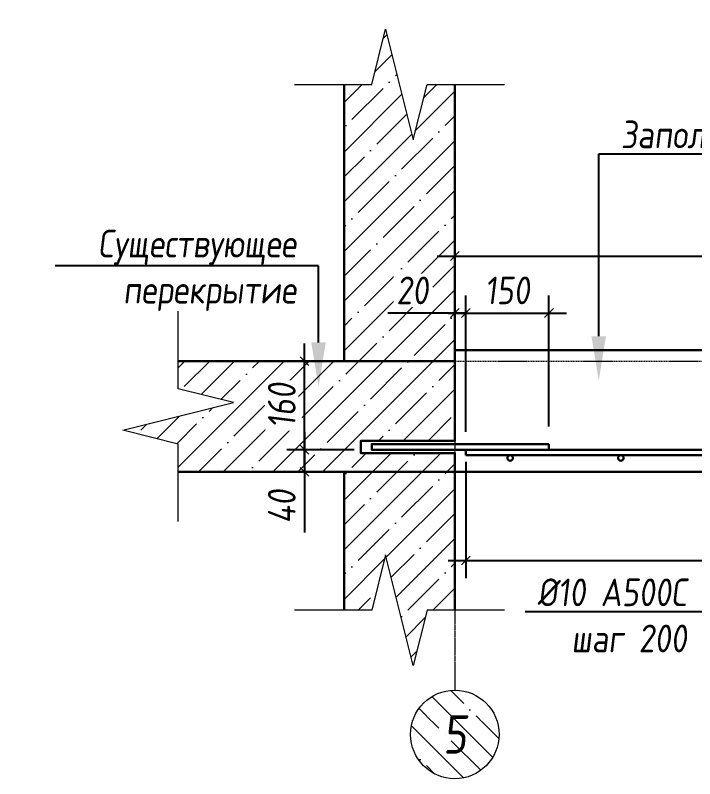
# Model space of a CAD drawing. Header units: millimetres. Extents: x -233751 to 529254, y -907864 to 285890.
# Drawn here: x 401550 to 402778, y 269002 to 270382 of the extents above; entities that cross this region are included whole.
import ezdxf
from ezdxf import colors
from ezdxf.entities.mleader import LeaderData, LeaderLine
from ezdxf.enums import TextEntityAlignment as Align
from ezdxf.math import Vec2, Vec3

# ---------------------------------------------------------------- set-up
doc = ezdxf.new("R2010")
doc.units = ezdxf.units.MM
doc.linetypes.add('ADSK_Штриховая_ш2 п1', pattern=[3, 2, -1])
doc.linetypes.add('осевая', pattern=[2, 1.25, -0.25, 0.25, -0.25])
doc.layers.get('0').update_dxf_attribs({"lineweight": 30})
doc.layers.get('Defpoints').update_dxf_attribs({"lineweight": 0})
for name, color, linetype, lineweight in [('КР_Оси', 7, 'Continuous', 5), ('КР_Основная', 7, 'Continuous', 30), ('КР_Размеры отверстия', 7, 'Continuous', 5), ('КР_Тонкая', 250, 'Continuous', 0)]:
    doc.layers.add(name, color=color, linetype=linetype, lineweight=lineweight)
doc.styles.add('ISOCPEUR', font='isocpeur.ttf', dxfattribs={"width": 0.85, "oblique": 7})
doc.dimstyles.new('R_20', dxfattribs={"dimtxt": 50, "dimasz": 16, "dimexe": 32, "dimexo": 32, "dimgap": 16, "dimtad": 1, "dimdec": 0, "dimzin": 0, "dimdsep": 46, "dimtxsty": 'ISOCPEUR', "dimblk1": 'OBLIQUE', "dimblk2": 'OBLIQUE', "dimsah": 1, "dimcen": 0, "dimdle": 32, "dimclrd": 256, "dimclre": 256, "dimclrt": 256, "dimadec": 0, "dimazin": 0, "dimtfac": 2, "dimtdec": 0, "dimtmove": 0, "dimatfit": 2, "dimldrblk": 'OBLIQUE', "dimfxl": 300, "dimtvp": 3, "dimtfill": 1, "dimtolj": 1, "dimtzin": 0, "dimarcsym": 0})

# ---------------------------------------------------------------- blocks, each defined once
blk = doc.blocks.new('*U1964')
at = {"color": 0, "linetype": 'ByBlock', "lineweight": -2, "ltscale": 2}
blk.add_line((0, 0), (0, -574.4), dxfattribs=at)
at = {"color": 0, "linetype": 'Continuous', "lineweight": -2}
blk.add_line((0, -574.4), (0, -594.4), dxfattribs=at)
blk.add_circle((0, -674.4), 80, dxfattribs=at)
at = {"color": 0, "linetype": 'Continuous', "lineweight": -2, "style": 'ISOCPEUR', "oblique": 7, "width": 0.856383}
blk.add_text('5', height=69.5, dxfattribs=at).set_placement((0, -674.4), align=Align.MIDDLE_CENTER)
blk = doc.blocks.new('*U1965')
at = {"color": 0, "linetype": 'Continuous', "lineweight": -2}
blk.add_wipeout([(0, 0), (-5, 0), (-10, 0), (-15, 0), (-20, 0), (-25, 0), (-30, 0), (-35, 0), (-40, 0), (-45, 0), (-50, 0), (-55, 0), (-60, 0), (-65, 0), (-70, 0), (-75, 0), (-80, 0), (-85, 0), (-90, 0), (-95, 0), (-100, 0), (-101.25, -5), (-102.5, -10), (-103.75, -15), (-105, -20), (-106.25, -25), (-107.5, -30), (-108.75, -35), (-110, -40), (-111.25, -45), (-112.5, -50), (-113.75, -55), (-115, -60), (-116.25, -65), (-117.5, -70), (-118.75, -75), (-120, -80), (-121.25, -85), (-122.5, -90), (-123.75, -95), (-125, -100), (-127.5, -90), (-130, -80), (-132.5, -70), (-135, -60), (-137.5, -50), (-140, -40), (-142.5, -30), (-145, -20), (-147.5, -10), (-150, 0), (-152.5, 10), (-155, 20), (-157.5, 30), (-160, 40), (-162.5, 50), (-165, 60), (-167.5, 70), (-170, 80), (-172.5, 90), (-175, 100), (-176.25, 95), (-177.5, 90), (-178.75, 85), (-180, 80), (-181.25, 75), (-182.5, 70), (-183.75, 65), (-185, 60), (-186.25, 55), (-187.5, 50), (-188.75, 45), (-190, 40), (-191.25, 35), (-192.5, 30), (-193.75, 25), (-195, 20), (-196.25, 15), (-197.5, 10), (-198.75, 5), (-200, 0), (-205, 0), (-210, 0), (-215, 0), (-220, 0), (-225, 0), (-230, 0), (-235, 0), (-240, 0), (-245, 0), (-250, 0), (-255, 0), (-260, 0), (-265, 0), (-270, 0), (-275, 0), (-280, 0), (-285, 0), (-290, 0), (-295, 0), (-300, 0), (-300, -200), (0, -200)], dxfattribs=at)
blk.add_lwpolyline([(40, 0), (0, 0), (-100, 0), (-125, -100), (-175, 100), (-200, 0), (-300, 0), (-340, 0)], dxfattribs=at)
blk = doc.blocks.new('*U1966')
at = {"color": 0, "linetype": 'Continuous', "lineweight": -2}
blk.add_wipeout([(0, 0), (5, 0), (10, 0), (15, 0), (20, 0), (25, 0), (30, 0), (35, 0), (40, 0), (45, 0), (50, 0), (55, 0), (60, 0), (65, 0), (70, 0), (75, 0), (80, 0), (85, 0), (90, 0), (95, 0), (100, 0), (101.25, 5), (102.5, 10), (103.75, 15), (105, 20), (106.25, 25), (107.5, 30), (108.75, 35), (110, 40), (111.25, 45), (112.5, 50), (113.75, 55), (115, 60), (116.25, 65), (117.5, 70), (118.75, 75), (120, 80), (121.25, 85), (122.5, 90), (123.75, 95), (125, 100), (127.5, 90), (130, 80), (132.5, 70), (135, 60), (137.5, 50), (140, 40), (142.5, 30), (145, 20), (147.5, 10), (150, 0), (152.5, -10), (155, -20), (157.5, -30), (160, -40), (162.5, -50), (165, -60), (167.5, -70), (170, -80), (172.5, -90), (175, -100), (176.25, -95), (177.5, -90), (178.75, -85), (180, -80), (181.25, -75), (182.5, -70), (183.75, -65), (185, -60), (186.25, -55), (187.5, -50), (188.75, -45), (190, -40), (191.25, -35), (192.5, -30), (193.75, -25), (195, -20), (196.25, -15), (197.5, -10), (198.75, -5), (200, 0), (205, 0), (210, 0), (215, 0), (220, 0), (225, 0), (230, 0), (235, 0), (240, 0), (245, 0), (250, 0), (255, 0), (260, 0), (265, 0), (270, 0), (275, 0), (280, 0), (285, 0), (290, 0), (295, 0), (300, 0), (300, 200), (0, 200)], dxfattribs=at)
blk.add_lwpolyline([(-40, 0), (0, 0), (100, 0), (125, 100), (175, -100), (200, 0), (300, 0), (340, 0)], dxfattribs=at)
blk = doc.blocks.new('*U1967')
at = {"color": 0, "linetype": 'Continuous', "lineweight": -2}
blk.add_wipeout([(0, 0), (0, 5), (0, 10), (0, 15), (0, 20), (0, 25), (0, 30), (0, 35), (0, 40), (0, 45), (0, 50), (0, 55), (0, 60), (0, 65), (0, 70), (0, 75), (0, 80), (0, 85), (0, 90), (0, 95), (0, 100), (-5, 101.2), (-10, 102.5), (-15, 103.7), (-20, 105), (-25, 106.2), (-30, 107.5), (-35, 108.7), (-40, 110), (-45, 111.2), (-50, 112.5), (-55, 113.7), (-60, 115), (-65, 116.2), (-70, 117.5), (-75, 118.7), (-80, 120), (-85, 121.2), (-90, 122.5), (-95, 123.7), (-100, 125), (-90, 127.5), (-80, 130), (-70, 132.5), (-60, 135), (-50, 137.5), (-40, 140), (-30, 142.5), (-20, 145), (-10, 147.5), (0, 150), (10, 152.5), (20, 155), (30, 157.5), (40, 160), (50, 162.5), (60, 165), (70, 167.5), (80, 170), (90, 172.5), (100, 175), (95, 176.3), (90, 177.5), (85, 178.8), (80, 180), (75, 181.3), (70, 182.5), (65, 183.8), (60, 185), (55, 186.3), (50, 187.5), (45, 188.8), (40, 190), (35, 191.3), (30, 192.5), (25, 193.8), (20, 195), (15, 196.3), (10, 197.5), (5, 198.8), (0, 200), (0, 205), (0, 210), (0, 215), (0, 220), (0, 225), (0, 230), (0, 235), (0, 240), (0, 245), (0, 250), (0, 255), (0, 260), (0, 265), (0, 270), (0, 275), (0, 280), (0, 285), (0, 290), (0, 295), (0, 300), (-200, 300), (-200, 0)], dxfattribs=at)
blk.add_lwpolyline([(0, -40), (0, 0), (0, 100), (-100, 125), (100, 175), (0, 200), (0, 300), (0, 340)], dxfattribs=at)
blk = doc.blocks.new('_OBLIQUE')
at = {"color": 0, "linetype": 'ByBlock'}
blk.add_line((-0.5, -0.5), (0.5, 0.5), dxfattribs=at)
blk = doc.blocks.new('*D323')
at = {"layer": 'Defpoints', "color": 0, "transparency": 16777216}
for p in [(402364.3, 269606.8), (403724.3, 269586.8), (403724.3, 269396.7)]:
    blk.add_point(p, dxfattribs=at)
at = {"layer": 'КР_Размеры отверстия', "lineweight": -2, "transparency": 16777216}
for p, q in [((402364.3, 269574.8), (402364.3, 269364.7)), ((403724.3, 269554.8), (403724.3, 269364.7)), ((402332.3, 269396.7), (403756.3, 269396.7))]:
    blk.add_line(p, q, dxfattribs=at)
at = {"layer": 'КР_Размеры отверстия', "lineweight": -2, "transparency": 16777216, "xscale": 16, "yscale": 16, "zscale": 16, "rotation": 180}
blk.add_blockref('_OBLIQUE', (402364.3, 269396.7), dxfattribs=at)
at = {"layer": 'КР_Размеры отверстия', "lineweight": -2, "transparency": 16777216, "xscale": 16, "yscale": 16, "zscale": 16}
blk.add_blockref('_OBLIQUE', (403724.3, 269396.7), dxfattribs=at)
at = {"layer": 'КР_Размеры отверстия', "transparency": 16777216, "insert": (403044.3, 269437.7), "char_height": 50, "attachment_point": 5, "style": 'ISOCPEUR', "bg_fill": 3, "box_fill_scale": 1.1, "bg_fill_color": 256, "bg_fill_true_color": 13158600, "bg_fill_transparency": 0}
blk.add_mtext('\\A1;1360', dxfattribs=at)
blk = doc.blocks.new('*D325')
at = {"layer": 'Defpoints', "color": 0, "transparency": 16777216}
for p in [(403744.3, 269946.7), (402344.3, 269776.8), (403744.3, 269756.8)]:
    blk.add_point(p, dxfattribs=at)
at = {"layer": 'КР_Размеры отверстия', "lineweight": -2, "transparency": 16777216}
for p, q in [((402344.3, 269808.8), (402344.3, 269978.7)), ((403744.3, 269788.8), (403744.3, 269978.7)), ((402312.3, 269946.7), (403776.3, 269946.7))]:
    blk.add_line(p, q, dxfattribs=at)
at = {"layer": 'КР_Размеры отверстия', "lineweight": -2, "transparency": 16777216, "xscale": 16, "yscale": 16, "zscale": 16, "rotation": 180}
blk.add_blockref('_OBLIQUE', (402344.3, 269946.7), dxfattribs=at)
at = {"layer": 'КР_Размеры отверстия', "lineweight": -2, "transparency": 16777216, "xscale": 16, "yscale": 16, "zscale": 16}
blk.add_blockref('_OBLIQUE', (403744.3, 269946.7), dxfattribs=at)
at = {"layer": 'КР_Размеры отверстия', "transparency": 16777216, "insert": (403044.3, 269987.7), "char_height": 50, "attachment_point": 5, "style": 'ISOCPEUR', "bg_fill": 3, "box_fill_scale": 1.1, "bg_fill_color": 256, "bg_fill_true_color": 13158600, "bg_fill_transparency": 0}
blk.add_mtext('\\A1;1400', dxfattribs=at)
blk = doc.blocks.new('*D327')
at = {"layer": 'Defpoints', "color": 0, "transparency": 16777216}
for p in [(402514.3, 269843.6), (402514.3, 269606.8), (402364.3, 269596.8)]:
    blk.add_point(p, dxfattribs=at)
at = {"layer": 'КР_Размеры отверстия', "lineweight": -2, "transparency": 16777216}
for p, q in [((402364.3, 269628.8), (402364.3, 269875.6)), ((402514.3, 269638.8), (402514.3, 269875.6)), ((402332.3, 269843.6), (402546.3, 269843.6))]:
    blk.add_line(p, q, dxfattribs=at)
at = {"layer": 'КР_Размеры отверстия', "lineweight": -2, "transparency": 16777216, "xscale": 16, "yscale": 16, "zscale": 16, "rotation": 180}
blk.add_blockref('_OBLIQUE', (402364.3, 269843.6), dxfattribs=at)
at = {"layer": 'КР_Размеры отверстия', "lineweight": -2, "transparency": 16777216, "xscale": 16, "yscale": 16, "zscale": 16}
blk.add_blockref('_OBLIQUE', (402514.3, 269843.6), dxfattribs=at)
at = {"layer": 'КР_Размеры отверстия', "transparency": 16777216, "insert": (402439.3, 269884.6), "char_height": 50, "attachment_point": 5, "style": 'ISOCPEUR', "bg_fill": 3, "box_fill_scale": 1.1, "bg_fill_color": 256, "bg_fill_true_color": 13158600, "bg_fill_transparency": 0}
blk.add_mtext('\\A1;150', dxfattribs=at)
blk = doc.blocks.new('*D328')
at = {"layer": 'Defpoints', "color": 0, "transparency": 16777216}
for p in [(402344.3, 269853.6), (402344.3, 269843.6), (402364.3, 269596.8)]:
    blk.add_point(p, dxfattribs=at)
at = {"layer": 'КР_Размеры отверстия', "lineweight": -2, "transparency": 16777216}
for p, q in [((402364.3, 269628.8), (402364.3, 269875.6)), ((402344.3, 269843.6), (402223.1, 269843.6)), ((402364.3, 269843.6), (402344.3, 269843.6)), ((402364.3, 269843.6), (402380.3, 269843.6)), ((402344.3, 269821.6), (402344.3, 269811.6))]:
    blk.add_line(p, q, dxfattribs=at)
at = {"layer": 'КР_Размеры отверстия', "lineweight": -2, "transparency": 16777216, "xscale": 16, "yscale": 16, "zscale": 16}
blk.add_blockref('_OBLIQUE', (402344.3, 269843.6), dxfattribs=at)
at = {"layer": 'КР_Размеры отверстия', "lineweight": -2, "transparency": 16777216, "xscale": 16, "yscale": 16, "zscale": 16, "rotation": 180}
blk.add_blockref('_OBLIQUE', (402364.3, 269843.6), dxfattribs=at)
at = {"layer": 'КР_Размеры отверстия', "transparency": 16777216, "insert": (402267.7, 269884.6), "char_height": 50, "attachment_point": 5, "style": 'ISOCPEUR', "bg_fill": 3, "box_fill_scale": 1.1, "bg_fill_color": 256, "bg_fill_true_color": 13158600, "bg_fill_transparency": 0}
blk.add_mtext('\\A1;20', dxfattribs=at)
blk = doc.blocks.new('*D329')
at = {"layer": 'Defpoints', "color": 0, "transparency": 16777216}
for p in [(402072.6, 269756.8), (402144.3, 269756.8), (402194.3, 269596.8)]:
    blk.add_point(p, dxfattribs=at)
at = {"layer": 'КР_Размеры отверстия', "lineweight": -2, "transparency": 16777216}
for p, q in [((402072.6, 269564.8), (402072.6, 269788.8)), ((402112.3, 269756.8), (402040.6, 269756.8)), ((402162.3, 269596.8), (402040.6, 269596.8))]:
    blk.add_line(p, q, dxfattribs=at)
at = {"layer": 'КР_Размеры отверстия', "lineweight": -2, "transparency": 16777216, "xscale": 16, "yscale": 16, "zscale": 16}
for p, rotation in [((402072.6, 269756.8), 90), ((402072.6, 269596.8), 270)]:
    blk.add_blockref('_OBLIQUE', p, dxfattribs=dict(at, rotation=rotation))
at = {"layer": 'КР_Размеры отверстия', "transparency": 16777216, "insert": (402031.6, 269676.8), "char_height": 50, "attachment_point": 5, "rotation": 90, "style": 'ISOCPEUR', "bg_fill": 3, "box_fill_scale": 1.1, "bg_fill_color": 256, "bg_fill_true_color": 13158600, "bg_fill_transparency": 0}
blk.add_mtext('\\A1;160', dxfattribs=at)
blk = doc.blocks.new('*D330')
at = {"layer": 'Defpoints', "color": 0, "transparency": 16777216}
for p in [(402194.3, 269596.8), (402072.6, 269556.8), (402094.3, 269556.8)]:
    blk.add_point(p, dxfattribs=at)
at = {"layer": 'КР_Размеры отверстия', "lineweight": -2, "transparency": 16777216}
for p, q in [((402072.6, 269628.8), (402072.6, 269556.8)), ((402162.3, 269596.8), (402040.6, 269596.8)), ((402062.3, 269556.8), (402040.6, 269556.8)), ((402072.6, 269556.8), (402072.6, 269447.4))]:
    blk.add_line(p, q, dxfattribs=at)
at = {"layer": 'КР_Размеры отверстия', "lineweight": -2, "transparency": 16777216, "xscale": 16, "yscale": 16, "zscale": 16}
for p, rotation in [((402072.6, 269596.8), 90), ((402072.6, 269556.8), 270)]:
    blk.add_blockref('_OBLIQUE', p, dxfattribs=dict(at, rotation=rotation))
at = {"layer": 'КР_Размеры отверстия', "transparency": 16777216, "insert": (402031.6, 269494.1), "char_height": 50, "attachment_point": 5, "rotation": 90, "style": 'ISOCPEUR', "bg_fill": 3, "box_fill_scale": 1.1, "bg_fill_color": 256, "bg_fill_true_color": 13158600, "bg_fill_transparency": 0}
blk.add_mtext('\\A1;40', dxfattribs=at)

msp = doc.modelspace()

# ---------------------------------------------------------------- linework, layer by layer
at = {"layer": 'КР_Основная'}
msp.add_line((403744.3, 269556.8), (402344.3, 269556.8), dxfattribs=at)
msp.add_lwpolyline([(402344.3, 269776.8), (403904.3, 269776.8, -0.414214), (403914.3, 269766.8), (403914.3, 269756.8)], format="xyb", dxfattribs=at)
for points in [[(402514.3, 269606.8), (402194.3, 269606.8), (402194.3, 269596.8), (402514.3, 269596.8)], [(402364.3, 269586.8), (403724.3, 269586.8), (403724.3, 269596.8), (402364.3, 269596.8)]]:
    msp.add_lwpolyline(points, close=True, dxfattribs=at)
for centre in [(402444.3, 269581.8), (402644.3, 269581.8)]:
    msp.add_circle(centre, 5, dxfattribs=at)
at = {"layer": 'КР_Тонкая', "linetype": 'ADSK_Штриховая_ш2 п1'}
msp.add_line((402344.3, 269756.8), (403744.3, 269756.8), dxfattribs=at)

# ---------------------------------------------------------------- block references
at = {"layer": 'КР_Тонкая'}
for name, p in [('*U1966', (402094.3, 270256.8)), ('*U1967', (401844.3, 269506.8)), ('*U1965', (402394.3, 269306.8))]:
    msp.add_blockref(name, p, dxfattribs=at)

# ---------------------------------------------------------------- leaders
ml = msp.add_multileader_mtext('Standard', dxfattribs=at)
ml.set_content('Заполнение бетоном В25', color=256, style='ISOCPEUR')
ml.set_leader_properties()
ml.build(insert=Vec2(0, 0))
ml.multileader.update_dxf_attribs({"has_dogleg": 0, "text_left_attachment_type": 6, "text_right_attachment_type": 6, "arrow_head_size": 80, "scale": 20})
ctx = ml.context
ctx.base_point, ctx.scale, ctx.char_height, ctx.arrow_head_size, ctx.landing_gap_size, ctx.plane_origin = Vec3(402604.3, 270131.4), 20, 50, 80, 40, Vec3(402495.3, 269721.7)
ctx.left_attachment, ctx.right_attachment = 6, 6
notes = []
notes.append((ctx, [(0, (1, 1, 0), (402444.3, 270131.4), (1, 0), 160, [(0, [(402604.3, 269721.7)], 0, [])])]))
ctx.mtext.insert, ctx.mtext.flow_direction = Vec3(402644.3, 270191.4), 5
ml = msp.add_multileader_mtext('Standard', dxfattribs=at)
ml.set_content('%%C10 А500С\\Pшаг 200', color=256, style='ISOCPEUR')
ml.set_leader_properties()
ml.build(insert=Vec2(0, 0))
ml.multileader.update_dxf_attribs({"has_dogleg": 0, "text_left_attachment_type": 6, "text_right_attachment_type": 6, "arrow_head_size": 80, "scale": 20})
ctx = ml.context
ctx.base_point, ctx.scale, ctx.char_height, ctx.arrow_head_size, ctx.landing_gap_size, ctx.plane_origin = Vec3(402435.6, 269304.1), 20, 50, 80, 40, Vec3(403044.3, 269591.8)
ctx.left_attachment, ctx.right_attachment, ctx.text_align_type = 6, 6, 2
notes.append((ctx, [(0, (1, 1, 0), (402963.7, 269304.1), (-1, 0), 160, [(1, [(403044.3, 269581.8), (402889.3, 269586.8)], 0, [])])]))
ctx.mtext.insert, ctx.mtext.alignment, ctx.mtext.flow_direction = Vec3(402763.7, 269364.1), 3, 5
for ctx, leaders in notes:
    for number, flags, end, landing, length, lines in leaders:
        leader = LeaderData()
        leader.index, (leader.has_last_leader_line, leader.has_dogleg_vector, leader.attachment_direction) = number, flags
        leader.last_leader_point, leader.dogleg_vector, leader.dogleg_length = Vec3(end), Vec3(landing), length
        for number, points, colour, breaks in lines:
            line = LeaderLine()
            line.index, line.vertices, line.color, line.breaks = number, Vec3.list(points), colors.encode_raw_color(colour), breaks
            leader.lines.append(line)
        ctx.leaders.append(leader)

# ---------------------------------------------------------------- next in the draw order: hatches: boundary and pattern name
h = msp.add_hatch(dxfattribs=at)
h.set_pattern_fill('ANSI35', scale=10)
h.paths.add_polyline_path([(402344.3, 270256.8), (402294.3, 270256.8), (402269.3, 270156.8), (402219.3, 270356.8), (402194.3, 270256.8), (402144.3, 270256.8), (402144.3, 269756.8), (402344.3, 269756.8)])
h.paths.add_polyline_path([(402344.3, 269756.8), (401844.3, 269756.8), (401844.3, 269706.8), (401944.3, 269681.8), (401744.3, 269631.8), (401844.3, 269606.8), (401844.3, 269556.8), (402344.3, 269556.8), (402344.3, 269590.8), (402174.3, 269590.8), (402174.3, 269612.8), (402344.3, 269612.8)])
h.paths.add_polyline_path([(402344.3, 269556.8), (402144.3, 269556.8), (402144.3, 269306.8), (402194.3, 269306.8), (402219.3, 269406.8), (402269.3, 269206.8), (402294.3, 269306.8), (402344.3, 269306.8)])
h.paths.add_polyline_path([(404144.3, 269681.8), (404044.3, 269706.8), (404044.3, 269756.8), (403744.3, 269756.8), (403744.3, 269612.8), (403914.3, 269612.8), (403914.3, 269590.8), (403744.3, 269590.8), (403744.3, 269556.8), (404044.3, 269556.8), (404044.3, 269606.8), (403944.3, 269631.8)])
h = msp.add_hatch(dxfattribs=at)
h.set_pattern_fill('ANSI35', scale=10, angle=90)
h.paths.add_polyline_path([(402264.3, 269082.3, 1), (402424.3, 269082.3, 1)])

# ---------------------------------------------------------------- next in the draw order: linework, layer by layer
at = {"layer": 'КР_Основная'}
for points in [[(402344.3, 270256.8), (402344.3, 269756.8), (402144.3, 269756.8), (402144.3, 270256.8)], [(401844.3, 269756.8), (402344.3, 269756.8), (402344.3, 269612.8), (402174.3, 269612.8), (402174.3, 269590.8), (402344.3, 269590.8), (402344.3, 269556.8), (401844.3, 269556.8)], [(402344.3, 269306.8), (402344.3, 269556.8), (402144.3, 269556.8), (402144.3, 269306.8)]]:
    msp.add_lwpolyline(points, dxfattribs=at)

# ---------------------------------------------------------------- next in the draw order: block references
at = {"layer": 'КР_Оси', "linetype": 'осевая'}
msp.add_blockref('*U1964', (402344.3, 269756.8), dxfattribs=at)

# ---------------------------------------------------------------- next in the draw order: leaders
at = {"layer": 'КР_Тонкая'}
ml = msp.add_multileader_mtext('Standard', dxfattribs=at)
ml.set_content('Существующее\\Pперекрытие', color=256, style='ISOCPEUR')
ml.set_leader_properties()
ml.build(insert=Vec2(0, 0))
ml.multileader.update_dxf_attribs({"has_dogleg": 0, "text_left_attachment_type": 6, "text_right_attachment_type": 6, "arrow_head_size": 80, "scale": 20})
ctx = ml.context
ctx.base_point, ctx.scale, ctx.char_height, ctx.arrow_head_size, ctx.landing_gap_size, ctx.plane_origin = Vec3(401627.3, 269929.2), 20, 50, 80, 40, Vec3(402098, 269710.6)
ctx.left_attachment, ctx.right_attachment, ctx.text_align_type = 6, 6, 2
notes = []
notes.append((ctx, [(1, (1, 1, 0), (402258, 269929.2), (-1, 0), 160, [(0, [(402098, 269710.6)], 0, [])])]))
ctx.mtext.insert, ctx.mtext.alignment, ctx.mtext.flow_direction = Vec3(402058, 269994.2), 3, 5
for ctx, leaders in notes:
    for number, flags, end, landing, length, lines in leaders:
        leader = LeaderData()
        leader.index, (leader.has_last_leader_line, leader.has_dogleg_vector, leader.attachment_direction) = number, flags
        leader.last_leader_point, leader.dogleg_vector, leader.dogleg_length = Vec3(end), Vec3(landing), length
        for number, points, colour, breaks in lines:
            line = LeaderLine()
            line.index, line.vertices, line.color, line.breaks = number, Vec3.list(points), colors.encode_raw_color(colour), breaks
            leader.lines.append(line)
        ctx.leaders.append(leader)

# ---------------------------------------------------------------- next in the draw order: dimensions: what is measured, and where the dimension line sits
at = {"layer": 'КР_Размеры отверстия'}
for base, p1, p2, picture, middle in [((403744.3, 269946.7), (402344.3, 269776.8), (403744.3, 269756.8), '*D325', (403044.3, 269987.7)), ((403724.3, 269396.7), (402364.3, 269606.8), (403724.3, 269586.8), '*D323', (403044.3, 269437.7))]:
    dim = msp.add_linear_dim(base=base, p1=p1, p2=p2, dimstyle='R_20', dxfattribs=at)
    dim.commit()
    dim.dimension.update_dxf_attribs({"geometry": picture, "text_midpoint": middle})
dim = msp.add_linear_dim(base=(402072.6, 269756.8), p1=(402194.3, 269596.8), p2=(402144.3, 269756.8), angle=90, dimstyle='R_20', dxfattribs=at)
dim.commit()
dim.dimension.update_dxf_attribs({"geometry": '*D329', "text_midpoint": (402031.6, 269676.8)})

# ---------------------------------------------------------------- next in the draw order: dimensions: what is measured, and where the dimension line sits
dim = msp.add_linear_dim(base=(402514.3, 269843.6), p1=(402364.3, 269596.8), p2=(402514.3, 269606.8), dimstyle='R_20', dxfattribs=at)
dim.commit()
dim.dimension.update_dxf_attribs({"geometry": '*D327', "text_midpoint": (402439.3, 269884.6)})
dim = msp.add_linear_dim(base=(402072.6, 269556.8), p1=(402194.3, 269596.8), p2=(402094.3, 269556.8), angle=90, dimstyle='R_20', dxfattribs=at)
dim.commit()
dim.dimension.update_dxf_attribs({"geometry": '*D330', "text_midpoint": (402072.6, 269494.1), "dimtype": 160})

# ---------------------------------------------------------------- next in the draw order: dimensions: what is measured, and where the dimension line sits
dim = msp.add_linear_dim(base=(402344.3, 269843.6), p1=(402364.3, 269596.8), p2=(402344.3, 269853.6), dimstyle='R_20', dxfattribs=at)
dim.commit()
dim.dimension.update_dxf_attribs({"geometry": '*D328', "text_midpoint": (402267.7, 269843.6), "dimtype": 160})

doc.saveas('drawing.dxf')
